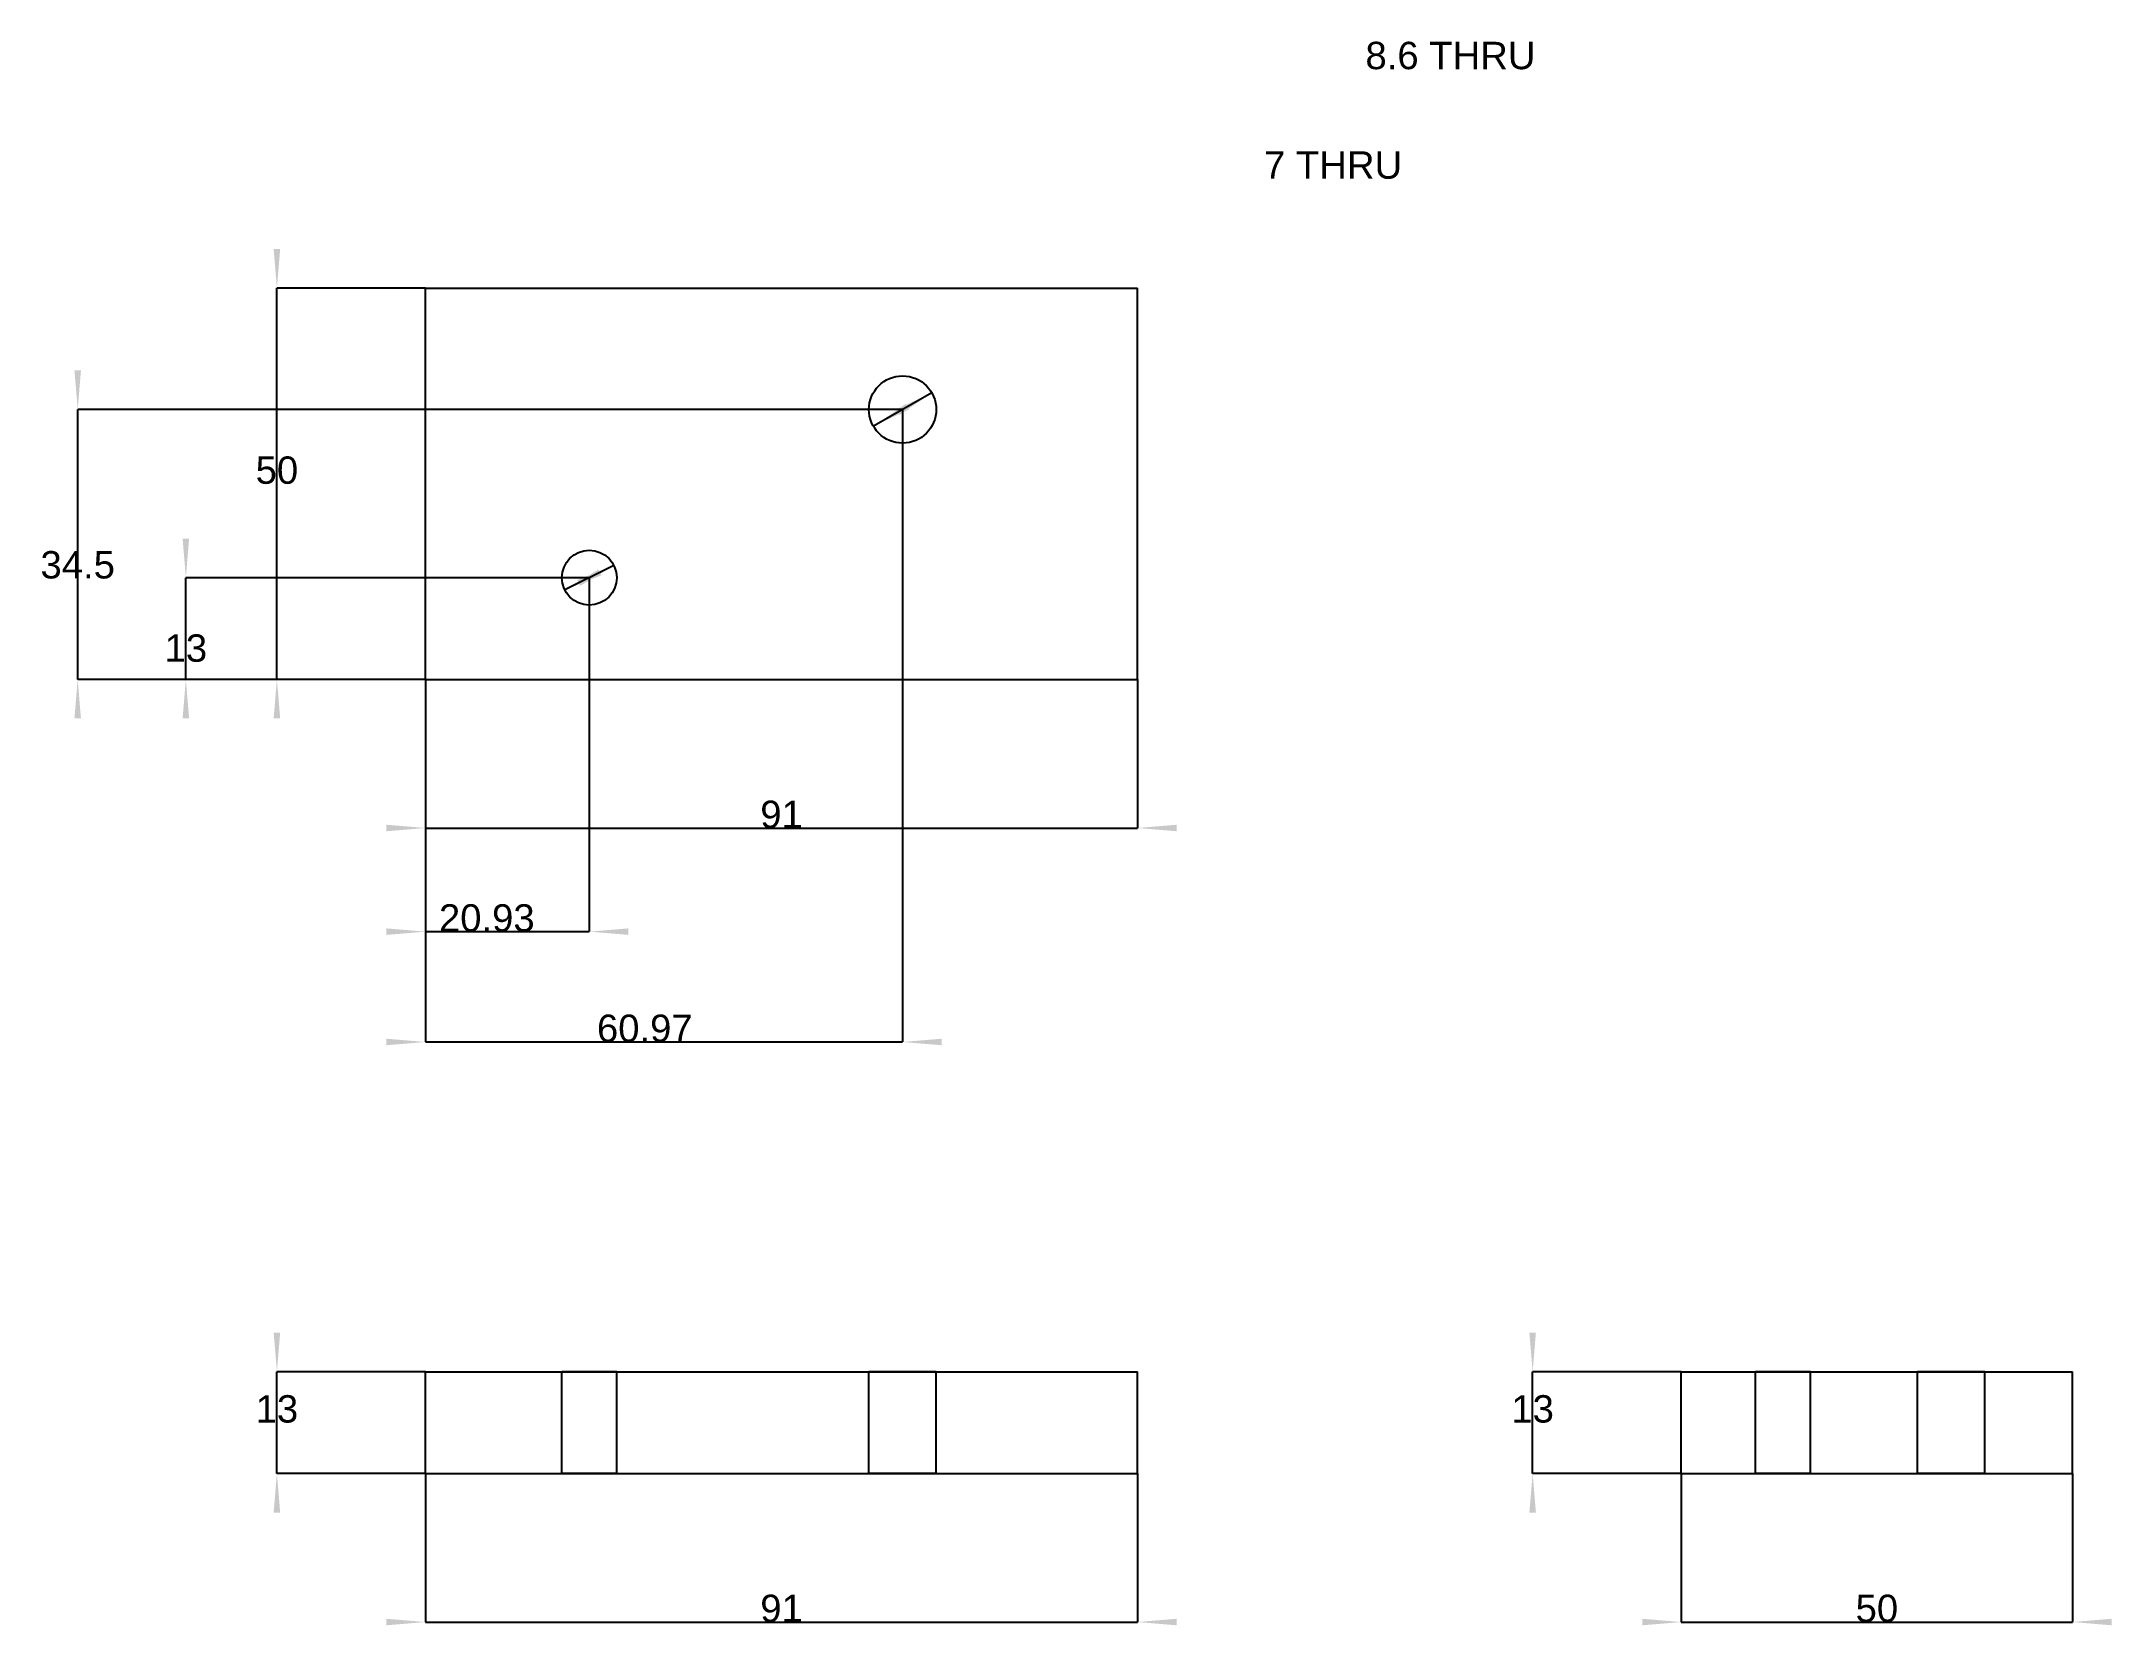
# Model space of a CAD drawing. Header units: millimetres. Extents: x 85 to 350, y 58 to 262.
import ezdxf
from ezdxf.enums import TextEntityAlignment as Align

# ---------------------------------------------------------------- set-up
doc = ezdxf.new("R2010")
doc.units = ezdxf.units.MM
doc.layers.get('0').update_dxf_attribs({"linetype": 'CONTINUOUS'})
for name, color, linetype in [('D', 7, 'CONTINUOUS'), ('D001', 7, 'CONTINUOUS'), ('D002', 7, 'CONTINUOUS'), ('D003', 7, 'CONTINUOUS'), ('D004', 7, 'CONTINUOUS'), ('D005', 7, 'CONTINUOUS'), ('D006', 7, 'CONTINUOUS'), ('D007', 7, 'CONTINUOUS'), ('D008', 7, 'CONTINUOUS'), ('D009', 7, 'CONTINUOUS'), ('D010', 7, 'CONTINUOUS'), ('D011', 7, 'CONTINUOUS'), ('Front', 7, 'CONTINUOUS'), ('Right', 7, 'CONTINUOUS'), ('Top', 7, 'CONTINUOUS')]:
    doc.layers.add(name, color=color, linetype=linetype)
doc.styles.get("Standard").update_dxf_attribs({"font": 'arial.ttf'})
doc.dimstyles.get("Standard").update_dxf_attribs({"dimscale": 0, "dimtxt": 2.5, "dimasz": 2.5, "dimexe": 1.25, "dimexo": 0.625, "dimtad": 1, "dimtxsty": 'STANDARD', "dimcen": 2.5, "dimazin": 3, "dimtfac": 1, "dimtmove": 0, "dimatfit": 3})

# ---------------------------------------------------------------- blocks, each defined once
blk = doc.blocks.new('*D')
at = {"color": 0}
for points in [[(129.5, 59.0833), (129.5, 59.9167), (134.5, 59.5)], [(230.5, 59.0833), (230.5, 59.9167), (225.5, 59.5)]]:
    blk.add_solid(points, dxfattribs=at)
at = {"layer": 'D'}
for p, q in [((134.5, 78.5), (134.5, 59.5)), ((225.5, 78.5), (225.5, 59.5)), ((134.5, 59.5), (225.5, 59.5))]:
    blk.add_line(p, q, dxfattribs=at)
blk.add_text('91', height=3.5, dxfattribs=at).set_placement((180, 59.5), align=Align.CENTER)
blk = doc.blocks.new('*D001')
at = {"color": 0}
for points in [[(115.083, 96.5), (115.917, 96.5), (115.5, 91.5)], [(115.083, 73.5), (115.917, 73.5), (115.5, 78.5)]]:
    blk.add_solid(points, dxfattribs=at)
at = {"layer": 'D001'}
for p, q in [((134.5, 91.5), (115.5, 91.5)), ((115.5, 78.5), (115.5, 91.5)), ((134.5, 78.5), (115.5, 78.5))]:
    blk.add_line(p, q, dxfattribs=at)
blk.add_text('13', height=3.5, dxfattribs=at).set_placement((115.5, 85), align=Align.CENTER)
blk = doc.blocks.new('*D002')
at = {"color": 0}
for points in [[(129.5, 160.583), (129.5, 161.417), (134.5, 161)], [(230.5, 160.583), (230.5, 161.417), (225.5, 161)]]:
    blk.add_solid(points, dxfattribs=at)
at = {"layer": 'D002'}
for p, q in [((134.5, 180), (134.5, 161)), ((225.5, 180), (225.5, 161)), ((134.5, 161), (225.5, 161))]:
    blk.add_line(p, q, dxfattribs=at)
blk.add_text('91', height=3.5, dxfattribs=at).set_placement((180, 161), align=Align.CENTER)
blk = doc.blocks.new('*D003')
at = {"color": 0}
for points in [[(115.083, 235), (115.917, 235), (115.5, 230)], [(115.083, 175), (115.917, 175), (115.5, 180)]]:
    blk.add_solid(points, dxfattribs=at)
at = {"layer": 'D003'}
for p, q in [((134.5, 230), (115.5, 230)), ((115.5, 180), (115.5, 230)), ((134.5, 180), (115.5, 180))]:
    blk.add_line(p, q, dxfattribs=at)
blk.add_text('50', height=3.5, dxfattribs=at).set_placement((115.5, 205), align=Align.CENTER)
blk = doc.blocks.new('*D004')
at = {"color": 0}
for points in [[(290, 59.0833), (290, 59.9167), (295, 59.5)], [(350, 59.0833), (350, 59.9167), (345, 59.5)]]:
    blk.add_solid(points, dxfattribs=at)
at = {"layer": 'D004'}
for p, q in [((295, 78.5), (295, 59.5)), ((345, 78.5), (345, 59.5)), ((295, 59.5), (345, 59.5))]:
    blk.add_line(p, q, dxfattribs=at)
blk.add_text('50', height=3.5, dxfattribs=at).set_placement((320, 59.5), align=Align.CENTER)
blk = doc.blocks.new('*D005')
at = {"color": 0}
for points in [[(275.583, 96.5), (276.417, 96.5), (276, 91.5)], [(275.583, 73.5), (276.417, 73.5), (276, 78.5)]]:
    blk.add_solid(points, dxfattribs=at)
at = {"layer": 'D005'}
for p, q in [((295, 91.5), (276, 91.5)), ((276, 78.5), (276, 91.5)), ((295, 78.5), (276, 78.5))]:
    blk.add_line(p, q, dxfattribs=at)
blk.add_text('13', height=3.5, dxfattribs=at).set_placement((276, 85), align=Align.CENTER)
blk = doc.blocks.new('*D006')
at = {"color": 0}
for points in [[(129.5, 147.336), (129.5, 148.169), (134.5, 147.753)], [(160.43, 147.336), (160.43, 148.169), (155.43, 147.753)]]:
    blk.add_solid(points, dxfattribs=at)
at = {"layer": 'D006'}
for p, q in [((155.43, 193), (155.43, 147.753)), ((134.5, 180), (134.5, 147.753)), ((134.5, 147.753), (155.43, 147.753))]:
    blk.add_line(p, q, dxfattribs=at)
blk.add_text('20.93', height=3.5, dxfattribs=at).set_placement((142.327, 147.753), align=Align.CENTER)
blk = doc.blocks.new('*D007')
at = {"color": 0}
for points in [[(103.445, 198), (104.279, 198), (103.862, 193)], [(103.445, 175), (104.279, 175), (103.862, 180)]]:
    blk.add_solid(points, dxfattribs=at)
at = {"layer": 'D007'}
for p, q in [((155.43, 193), (103.862, 193)), ((103.862, 180), (103.862, 193)), ((134.5, 180), (103.862, 180))]:
    blk.add_line(p, q, dxfattribs=at)
blk.add_text('13', height=3.5, dxfattribs=at).set_placement((103.862, 182.253), align=Align.CENTER)
blk = doc.blocks.new('*D008')
at = {"color": 0}
for points in [[(156.958, 193.299), (156.585, 194.044), (152.301, 191.433)], [(154.275, 191.956), (153.902, 192.701), (158.559, 194.567)]]:
    blk.add_solid(points, dxfattribs=at)
at = {"layer": 'D008'}
blk.add_line((158.559, 194.567), (152.301, 191.433), dxfattribs=at)
blk.add_text('7 THRU', height=3.5, dxfattribs=at).set_placement((250.5, 244), align=Align.CENTER)
blk = doc.blocks.new('*D009')
at = {"color": 0}
for points in [[(129.5, 133.232), (129.5, 134.065), (134.5, 133.648)], [(200.47, 133.232), (200.47, 134.065), (195.47, 133.648)]]:
    blk.add_solid(points, dxfattribs=at)
at = {"layer": 'D009'}
for p, q in [((195.47, 214.5), (195.47, 133.648)), ((134.5, 180), (134.5, 133.648)), ((134.5, 133.648), (195.47, 133.648))]:
    blk.add_line(p, q, dxfattribs=at)
blk.add_text('60.97', height=3.5, dxfattribs=at).set_placement((162.523, 133.648), align=Align.CENTER)
blk = doc.blocks.new('*D010')
at = {"color": 0}
for points in [[(89.621, 219.5), (90.4543, 219.5), (90.0376, 214.5)], [(89.621, 175), (90.4543, 175), (90.0376, 180)]]:
    blk.add_solid(points, dxfattribs=at)
at = {"layer": 'D010'}
for p, q in [((195.47, 214.5), (90.0376, 214.5)), ((90.0376, 180), (90.0376, 214.5)), ((134.5, 180), (90.0376, 180))]:
    blk.add_line(p, q, dxfattribs=at)
blk.add_text('34.5', height=3.5, dxfattribs=at).set_placement((90.0376, 192.898), align=Align.CENTER)
blk = doc.blocks.new('*D011')
at = {"color": 0}
for points in [[(196.284, 214.486), (195.871, 215.209), (191.737, 212.367)], [(195.069, 213.791), (194.656, 214.514), (199.203, 216.633)]]:
    blk.add_solid(points, dxfattribs=at)
at = {"layer": 'D011'}
blk.add_line((199.203, 216.633), (191.737, 212.367), dxfattribs=at)
blk.add_text('8.6 THRU', height=3.5, dxfattribs=at).set_placement((265.5, 258), align=Align.CENTER)

msp = doc.modelspace()

# ---------------------------------------------------------------- linework, layer by layer
at = {"layer": 'Front'}
for p, q in [((134.5, 78.5), (134.5, 91.5)), ((134.5, 91.5), (225.5, 91.5)), ((134.5, 78.5), (134.5, 91.5)), ((134.5, 91.5), (225.5, 91.5)), ((151.93, 78.5), (151.93, 91.5)), ((158.93, 78.5), (158.93, 91.5)), ((191.17, 78.5), (191.17, 91.5)), ((199.77, 78.5), (199.77, 91.5)), ((225.5, 78.5), (225.5, 91.5)), ((225.5, 78.5), (225.5, 91.5)), ((134.5, 78.5), (225.5, 78.5)), ((134.5, 78.5), (225.5, 78.5))]:
    msp.add_line(p, q, dxfattribs=at)
for points in [[(158.93, 91.5), (158.842, 91.5), (158.583, 91.5), (158.166, 91.5), (157.612, 91.5), (156.949, 91.5), (156.209, 91.5), (155.43, 91.5), (154.651, 91.5), (153.911, 91.5), (153.248, 91.5), (152.694, 91.5), (152.277, 91.5), (152.018, 91.5), (151.93, 91.5)], [(151.93, 91.5), (152.018, 91.5), (152.277, 91.5), (152.694, 91.5), (153.248, 91.5), (153.911, 91.5), (154.651, 91.5), (155.43, 91.5), (156.209, 91.5), (156.949, 91.5), (157.612, 91.5), (158.166, 91.5), (158.583, 91.5), (158.842, 91.5), (158.93, 91.5)], [(199.77, 91.5), (199.662, 91.5), (199.344, 91.5), (198.832, 91.5), (198.151, 91.5), (197.336, 91.5), (196.427, 91.5), (195.47, 91.5), (194.513, 91.5), (193.604, 91.5), (192.789, 91.5), (192.108, 91.5), (191.596, 91.5), (191.278, 91.5), (191.17, 91.5)], [(191.17, 91.5), (191.278, 91.5), (191.596, 91.5), (192.108, 91.5), (192.789, 91.5), (193.604, 91.5), (194.513, 91.5), (195.47, 91.5), (196.427, 91.5), (197.336, 91.5), (198.151, 91.5), (198.832, 91.5), (199.344, 91.5), (199.662, 91.5), (199.77, 91.5)], [(158.93, 78.5), (158.842, 78.5), (158.583, 78.5), (158.166, 78.5), (157.612, 78.5), (156.949, 78.5), (156.209, 78.5), (155.43, 78.5), (154.651, 78.5), (153.911, 78.5), (153.248, 78.5), (152.694, 78.5), (152.277, 78.5), (152.018, 78.5), (151.93, 78.5)], [(151.93, 78.5), (152.018, 78.5), (152.277, 78.5), (152.694, 78.5), (153.248, 78.5), (153.911, 78.5), (154.651, 78.5), (155.43, 78.5), (156.209, 78.5), (156.949, 78.5), (157.612, 78.5), (158.166, 78.5), (158.583, 78.5), (158.842, 78.5), (158.93, 78.5)], [(199.77, 78.5), (199.662, 78.5), (199.344, 78.5), (198.832, 78.5), (198.151, 78.5), (197.336, 78.5), (196.427, 78.5), (195.47, 78.5), (194.513, 78.5), (193.604, 78.5), (192.789, 78.5), (192.108, 78.5), (191.596, 78.5), (191.278, 78.5), (191.17, 78.5)], [(191.17, 78.5), (191.278, 78.5), (191.596, 78.5), (192.108, 78.5), (192.789, 78.5), (193.604, 78.5), (194.513, 78.5), (195.47, 78.5), (196.427, 78.5), (197.336, 78.5), (198.151, 78.5), (198.832, 78.5), (199.344, 78.5), (199.662, 78.5), (199.77, 78.5)]]:
    msp.add_open_spline(points, degree=1, dxfattribs=at)
at = {"layer": 'Right'}
for p, q in [((295, 78.5), (295, 91.5)), ((295, 91.5), (345, 91.5)), ((295, 78.5), (295, 91.5)), ((295, 91.5), (345, 91.5)), ((304.5, 78.5), (304.5, 91.5)), ((311.5, 78.5), (311.5, 91.5)), ((325.2, 78.5), (325.2, 91.5)), ((333.8, 78.5), (333.8, 91.5)), ((345, 78.5), (345, 91.5)), ((345, 78.5), (345, 91.5)), ((295, 78.5), (345, 78.5)), ((295, 78.5), (345, 78.5))]:
    msp.add_line(p, q, dxfattribs=at)
for points in [[(311.5, 91.5), (311.412, 91.5), (311.153, 91.5), (310.736, 91.5), (310.182, 91.5), (309.519, 91.5), (308.779, 91.5), (308, 91.5), (307.221, 91.5), (306.481, 91.5), (305.818, 91.5), (305.264, 91.5), (304.847, 91.5), (304.588, 91.5), (304.5, 91.5)], [(308, 91.5), (308.392, 91.5), (308.779, 91.5), (309.156, 91.5), (309.519, 91.5), (309.862, 91.5), (310.182, 91.5), (310.475, 91.5), (310.736, 91.5), (310.964, 91.5), (311.153, 91.5), (311.304, 91.5), (311.412, 91.5), (311.478, 91.5), (311.5, 91.5)], [(333.8, 91.5), (333.692, 91.5), (333.374, 91.5), (332.862, 91.5), (332.181, 91.5), (331.366, 91.5), (330.457, 91.5), (329.5, 91.5), (328.543, 91.5), (327.634, 91.5), (326.819, 91.5), (326.138, 91.5), (325.626, 91.5), (325.308, 91.5), (325.2, 91.5)], [(329.5, 91.5), (329.981, 91.5), (330.457, 91.5), (330.92, 91.5), (331.366, 91.5), (331.788, 91.5), (332.181, 91.5), (332.541, 91.5), (332.862, 91.5), (333.141, 91.5), (333.374, 91.5), (333.559, 91.5), (333.692, 91.5), (333.773, 91.5), (333.8, 91.5)], [(311.5, 78.5), (311.412, 78.5), (311.153, 78.5), (310.736, 78.5), (310.182, 78.5), (309.519, 78.5), (308.779, 78.5), (308, 78.5), (307.221, 78.5), (306.481, 78.5), (305.818, 78.5), (305.264, 78.5), (304.847, 78.5), (304.588, 78.5), (304.5, 78.5)], [(308, 78.5), (308.392, 78.5), (308.779, 78.5), (309.156, 78.5), (309.519, 78.5), (309.862, 78.5), (310.182, 78.5), (310.475, 78.5), (310.736, 78.5), (310.964, 78.5), (311.153, 78.5), (311.304, 78.5), (311.412, 78.5), (311.478, 78.5), (311.5, 78.5)], [(333.8, 78.5), (333.692, 78.5), (333.374, 78.5), (332.862, 78.5), (332.181, 78.5), (331.366, 78.5), (330.457, 78.5), (329.5, 78.5), (328.543, 78.5), (327.634, 78.5), (326.819, 78.5), (326.138, 78.5), (325.626, 78.5), (325.308, 78.5), (325.2, 78.5)], [(329.5, 78.5), (329.981, 78.5), (330.457, 78.5), (330.92, 78.5), (331.366, 78.5), (331.788, 78.5), (332.181, 78.5), (332.541, 78.5), (332.862, 78.5), (333.141, 78.5), (333.374, 78.5), (333.559, 78.5), (333.692, 78.5), (333.773, 78.5), (333.8, 78.5)]]:
    msp.add_open_spline(points, degree=1, dxfattribs=at)
for points in [[(304.5, 91.5), (304.511, 91.5), (304.522, 91.5), (304.555, 91.5), (304.588, 91.5), (304.642, 91.5), (304.696, 91.5), (304.772, 91.5), (304.847, 91.5), (304.942, 91.5), (305.036, 91.5), (305.15, 91.5), (305.264, 91.5), (305.394, 91.5), (305.525, 91.5), (305.671, 91.5), (305.818, 91.5), (305.978, 91.5), (306.138, 91.5), (306.31, 91.5), (306.481, 91.5), (306.663, 91.5), (306.844, 91.5), (307.033, 91.5), (307.221, 91.5), (307.607, 91.5), (308, 91.5)], [(325.2, 91.5), (325.214, 91.5), (325.227, 91.5), (325.267, 91.5), (325.308, 91.5), (325.375, 91.5), (325.441, 91.5), (325.534, 91.5), (325.626, 91.5), (325.742, 91.5), (325.859, 91.5), (325.999, 91.5), (326.138, 91.5), (326.299, 91.5), (326.459, 91.5), (326.639, 91.5), (326.819, 91.5), (327.016, 91.5), (327.212, 91.5), (327.423, 91.5), (327.634, 91.5), (327.857, 91.5), (328.08, 91.5), (328.311, 91.5), (328.543, 91.5), (329.017, 91.5), (329.5, 91.5)], [(304.5, 78.5), (304.511, 78.5), (304.522, 78.5), (304.555, 78.5), (304.588, 78.5), (304.642, 78.5), (304.696, 78.5), (304.772, 78.5), (304.847, 78.5), (304.942, 78.5), (305.036, 78.5), (305.15, 78.5), (305.264, 78.5), (305.394, 78.5), (305.525, 78.5), (305.671, 78.5), (305.818, 78.5), (305.978, 78.5), (306.138, 78.5), (306.31, 78.5), (306.481, 78.5), (306.663, 78.5), (306.844, 78.5), (307.033, 78.5), (307.221, 78.5), (307.607, 78.5), (308, 78.5)], [(325.2, 78.5), (325.214, 78.5), (325.227, 78.5), (325.267, 78.5), (325.308, 78.5), (325.375, 78.5), (325.441, 78.5), (325.534, 78.5), (325.626, 78.5), (325.742, 78.5), (325.859, 78.5), (325.999, 78.5), (326.138, 78.5), (326.299, 78.5), (326.459, 78.5), (326.639, 78.5), (326.819, 78.5), (327.016, 78.5), (327.212, 78.5), (327.423, 78.5), (327.634, 78.5), (327.857, 78.5), (328.08, 78.5), (328.311, 78.5), (328.543, 78.5), (329.017, 78.5), (329.5, 78.5)]]:
    msp.add_open_spline(points, degree=2, knots=[4.712389, 4.712389, 4.712389, 4.8245887, 4.8245887, 4.9367885, 4.9367885, 5.0489882, 5.0489882, 5.1611879, 5.1611879, 5.2733877, 5.2733877, 5.3855874, 5.3855874, 5.4977871, 5.4977871, 5.6099869, 5.6099869, 5.7221866, 5.7221866, 5.8343864, 5.8343864, 5.9465861, 5.9465861, 6.0587858, 6.0587858, 6.2831853, 6.2831853, 6.2831853], dxfattribs=at)
at = {"layer": 'Top'}
for p, q in [((134.5, 180), (134.5, 230)), ((134.5, 230), (225.5, 230)), ((134.5, 180), (134.5, 230)), ((134.5, 230), (225.5, 230)), ((225.5, 180), (225.5, 230)), ((225.5, 180), (225.5, 230)), ((134.5, 180), (225.5, 180)), ((134.5, 180), (225.5, 180))]:
    msp.add_line(p, q, dxfattribs=at)
for centre, radius in [((195.47, 214.5), 4.3), ((195.47, 214.5), 4.3), ((155.43, 193), 3.5), ((155.43, 193), 3.5)]:
    msp.add_circle(centre, radius, dxfattribs=at)

# ---------------------------------------------------------------- dimensions: what is measured, and where the dimension line sits
at = {"layer": 'D'}
dim = msp.add_linear_dim(base=(180, 59.5), p1=(134.5, 78.5), p2=(225.5, 78.5), text='91', dimstyle='STANDARD', dxfattribs=at)
dim.commit()
dim.dimension.update_dxf_attribs({"geometry": '*D', "text_midpoint": (180, 64.5)})
at = {"layer": 'D001'}
dim = msp.add_linear_dim(base=(115.5, 85), p1=(134.5, 78.5), p2=(134.5, 91.5), angle=90, text='13', dimstyle='STANDARD', dxfattribs=at)
dim.commit()
dim.dimension.update_dxf_attribs({"geometry": '*D001', "text_midpoint": (120.5, 85)})
at = {"layer": 'D002'}
dim = msp.add_linear_dim(base=(180, 161), p1=(134.5, 180), p2=(225.5, 180), text='91', dimstyle='STANDARD', dxfattribs=at)
dim.commit()
dim.dimension.update_dxf_attribs({"geometry": '*D002', "text_midpoint": (180, 166)})
at = {"layer": 'D003'}
dim = msp.add_linear_dim(base=(115.5, 205), p1=(134.5, 180), p2=(134.5, 230), angle=90, text='50', dimstyle='STANDARD', dxfattribs=at)
dim.commit()
dim.dimension.update_dxf_attribs({"geometry": '*D003', "text_midpoint": (120.5, 205)})
at = {"layer": 'D004'}
dim = msp.add_linear_dim(base=(320, 59.5), p1=(295, 78.5), p2=(345, 78.5), text='50', dimstyle='STANDARD', dxfattribs=at)
dim.commit()
dim.dimension.update_dxf_attribs({"geometry": '*D004', "text_midpoint": (320, 64.5)})
at = {"layer": 'D005'}
dim = msp.add_linear_dim(base=(276, 85), p1=(295, 78.5), p2=(295, 91.5), angle=90, text='13', dimstyle='STANDARD', dxfattribs=at)
dim.commit()
dim.dimension.update_dxf_attribs({"geometry": '*D005', "text_midpoint": (281, 85)})
at = {"layer": 'D006'}
dim = msp.add_linear_dim(base=(142.327, 147.753), p1=(134.5, 180), p2=(155.43, 193), text='20.93', dimstyle='STANDARD', dxfattribs=at)
dim.commit()
dim.dimension.update_dxf_attribs({"geometry": '*D006', "text_midpoint": (144.965, 152)})
at = {"layer": 'D007'}
dim = msp.add_linear_dim(base=(103.862, 182.253), p1=(134.5, 180), p2=(155.43, 193), angle=90, text='13', dimstyle='STANDARD', dxfattribs=at)
dim.commit()
dim.dimension.update_dxf_attribs({"geometry": '*D007', "text_midpoint": (106.5, 186.5)})
at = {"layer": 'D008'}
dim = msp.add_diameter_dim_2p(p1=(158.559, 194.567), p2=(152.301, 191.433), text='7 THRU', dimstyle='STANDARD', dxfattribs=at)
dim.commit()
dim.dimension.update_dxf_attribs({"geometry": '*D008', "text_midpoint": (250.5, 244)})
at = {"layer": 'D009'}
dim = msp.add_linear_dim(base=(162.523, 133.648), p1=(134.5, 180), p2=(195.47, 214.5), text='60.97', dimstyle='STANDARD', dxfattribs=at)
dim.commit()
dim.dimension.update_dxf_attribs({"geometry": '*D009', "text_midpoint": (164.985, 138)})
at = {"layer": 'D010'}
dim = msp.add_linear_dim(base=(90.038, 192.898), p1=(134.5, 180), p2=(195.47, 214.5), angle=90, text='34.5', dimstyle='STANDARD', dxfattribs=at)
dim.commit()
dim.dimension.update_dxf_attribs({"geometry": '*D010', "text_midpoint": (92.5, 197.25)})
at = {"layer": 'D011'}
dim = msp.add_diameter_dim_2p(p1=(199.203, 216.633), p2=(191.737, 212.367), text='8.6 THRU', dimstyle='STANDARD', dxfattribs=at)
dim.commit()
dim.dimension.update_dxf_attribs({"geometry": '*D011', "text_midpoint": (265.5, 258)})

doc.saveas('drawing.dxf')
